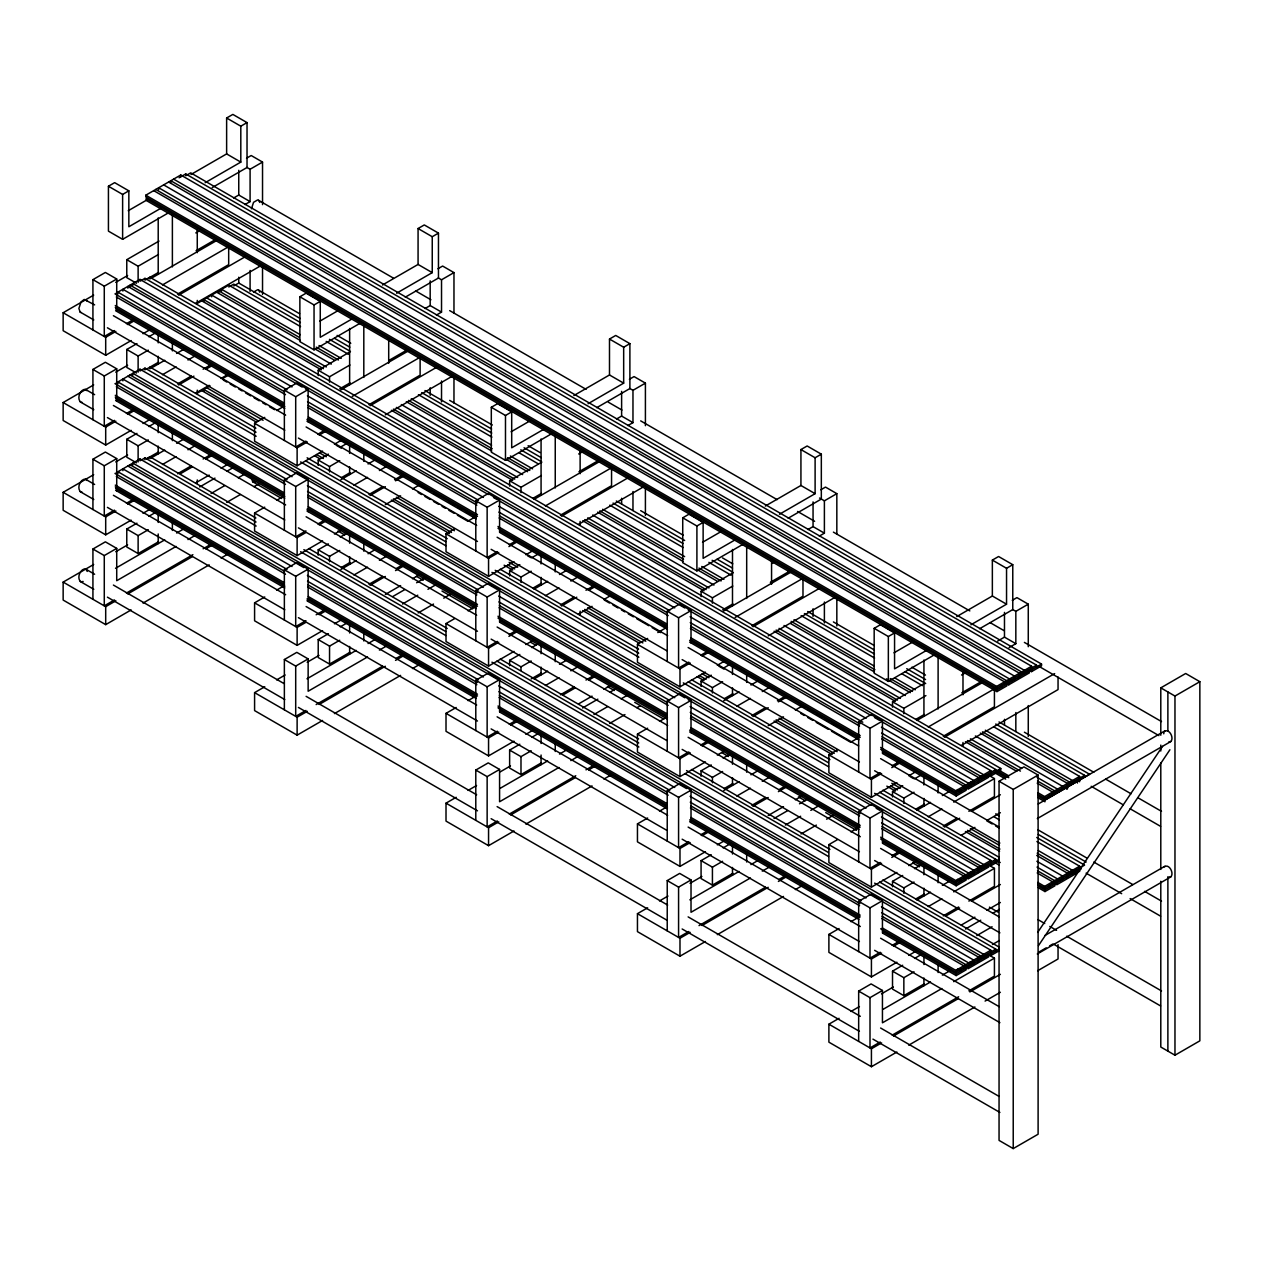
<?xml version="1.0" encoding="UTF-8"?>
<svg xmlns="http://www.w3.org/2000/svg" width="1263" height="1263" viewBox="0 0 1263 1263"><rect width="100%" height="100%" fill="white"/><g stroke="black" fill="none" stroke-linecap="round" stroke-linejoin="round"><path stroke-width="1.5" d="M251.448 208.805L253.563 202.301L257.794 199.854L393.409 278.113M1163.76 733.803L1163.902 732.54M1037.665 932.426L1162.481 746.417M1038.518 945.561L1169.901 749.764M253.563 292.085L257.794 289.653L299.599 313.745M1164.312 731.514C1169.017 727.835 1174.432 737.955 1170.785 741.539L1037.302 818.598M1164.312 866.876C1169.017 863.197 1174.432 873.317 1170.785 876.901L1037.302 953.96M169.068 212.5L122.622 239.323L108.429 231.145L108.429 186.245L114.649 182.646L128.842 190.839L128.842 226.756L161.064 208.142M190.997 174.483L226.63 153.912L226.63 117.996L232.85 114.412L247.027 122.606L247.027 167.49L212.2 187.603M108.429 186.245L122.622 194.423L128.842 190.839M226.63 117.996L240.807 126.189L247.027 122.606M1036.56 666.943L1036.56 665.143L996.618 688.209L145.798 196.996L145.798 195.197L180.767 175.004L1031.587 666.217L1031.587 668.016M179.109 177.767L185.74 173.931L1036.56 665.143M128.226 210.732L146.887 199.949M246.522 158.222L251.195 155.523L262.53 162.074L262.53 204.622M205.174 182.677L240.807 162.106L240.807 126.189M246.853 167.395L250.09 169.258L262.53 162.074M136.499 283.259L126.774 277.639L126.774 259.689L159.012 241.075M233.655 197.975L238.754 195.039L250.09 201.591L250.09 169.258M92.925 329.927L92.925 279.644L105.366 272.461L116.717 279.012L116.717 311.345M126.774 259.689L138.125 266.24L158.475 254.479M195.797 232.929L199.191 230.971M245.006 204.527L250.09 201.591M92.925 279.644L104.276 286.196L116.717 279.012M131.147 340.568L105.697 355.266L63.15 330.701L63.15 312.735L93.683 295.116M115.738 282.375L127.626 275.523M116.259 293.111L140.004 279.407L990.808 770.619L990.808 772.419M995.797 771.346L995.797 769.546L144.977 278.334L140.004 281.207L140.004 279.407M990.808 774.219L990.808 776.019L1000.77 770.272L1000.77 768.472L149.95 277.26L144.977 280.133L144.977 278.334M146.634 279.265L158.57 272.382M196.065 250.737L216.526 238.928M151.181 278.349L217.347 240.144M162.517 284.901L228.682 246.695L228.682 264.646L177.562 294.168M114.491 330.574L104.276 336.479L104.276 286.196M126.426 323.691L133.247 319.76M63.15 312.735L105.697 337.3L115.864 331.427M127.752 324.559L134.525 320.644M178.636 295.179L244.817 256.973M143.019 333.716L149.808 329.785M195.607 303.341L260.083 266.13M197.139 303.467L228.792 285.185L300.547 326.612M228.792 286.985L233.766 284.112L300.405 322.57M233.766 285.912L238.754 283.038L300.247 318.544M136.499 373.043L126.774 367.438L126.774 349.472L136.957 343.599M148.829 336.747L155.617 332.816M92.925 419.726L92.925 369.443L105.366 362.26L116.717 368.812L116.717 401.129M126.774 349.472L138.125 356.024L148.292 350.151M92.925 369.443L104.276 375.995L116.717 368.812M131.147 430.351L105.697 445.05L63.15 420.484L63.15 402.534L93.683 384.899M115.738 372.159L127.626 365.307M116.259 382.91L140.004 369.206L256.168 436.272M256.026 432.23L144.977 368.117L140.004 370.99L140.004 369.206M146.634 369.064L158.57 362.181M151.181 368.133L164.743 360.302M176.631 353.435L183.419 349.519M162.517 374.685L176.094 366.854M187.966 359.987L196.46 355.092M360.492 323.028L314.045 349.851L299.868 341.657L299.868 296.773L306.088 293.174L320.265 301.368L320.265 337.284L352.503 318.671M382.436 285.012L418.069 264.441L418.069 228.524L424.289 224.94L438.466 233.118L438.466 278.018L405.281 297.168M299.868 296.773L314.045 304.951L320.265 301.368M418.069 228.524L432.246 236.718L438.466 233.118M114.491 420.374L104.276 426.278L104.276 375.995M126.426 413.475L133.247 409.544M177.562 383.968L191.187 376.09M203.122 369.206L211.647 364.281M63.15 402.534L105.697 427.083L115.864 421.211M127.752 414.359L134.525 410.443M178.636 384.978L193.918 376.153M205.79 369.301L212.579 365.386M319.665 321.26L338.326 310.477M143.019 423.5L149.808 419.584M195.607 393.14L209.184 385.294M221.057 378.442L227.845 374.527M197.139 393.251L210.037 385.815M222.162 378.805L228.792 374.969M136.499 462.842L126.774 457.222L126.774 439.271L136.957 433.383M148.829 426.531L155.617 422.616M92.925 509.51L92.925 459.227L105.366 452.043L116.717 458.595L116.717 490.912M437.961 268.751L442.618 266.051L453.97 272.603L453.97 313.208M396.614 293.205L432.246 272.634L432.246 236.718M126.774 439.271L138.125 445.807L148.292 439.934M92.925 459.227L104.276 465.779L116.717 458.595M131.147 520.151L105.697 534.833L63.15 510.284L63.15 492.317L93.683 474.683M115.738 461.958L127.626 455.09M438.293 277.907L441.529 279.786L453.97 272.603M116.259 472.694L140.004 458.99L256.168 526.055M256.026 522.029L144.977 457.916L140.004 460.79L140.004 458.99M255.884 517.988L149.95 456.827L146.634 458.753L158.57 451.965M151.181 457.916L164.743 450.086M176.631 443.234L183.419 439.319M318.213 375.6L318.213 370.201L350.451 351.603M425.094 308.504L430.178 305.567L441.529 312.103L441.529 279.786M284.364 440.455L284.364 390.172L296.805 382.989L308.14 389.541L308.14 421.858M162.517 464.468L176.094 456.638M187.966 449.786L196.46 444.876M318.213 370.201L329.548 376.753L349.914 365.007M436.43 315.055L441.529 312.103M284.364 390.172L295.7 396.724L308.14 389.541M322.57 451.096L297.121 465.779L254.589 441.213L254.589 423.263L264.756 417.39M276.644 410.522L283.433 406.607M114.491 510.157L104.276 516.062L104.276 465.779M126.426 503.274L133.247 499.327M177.562 473.751L191.187 465.873M203.122 458.99L211.647 454.064M63.15 492.317L105.697 516.883L115.864 511.01M127.752 504.142L134.525 500.227M180.341 473.783L192.213 466.931M205.79 459.085L212.579 455.169M339.779 388.815L350.009 382.91M389.209 360.271L407.949 349.456M340.915 389.841L408.77 350.672M143.019 513.283L149.808 509.368M195.607 482.924L209.184 475.093M221.057 468.226L227.845 464.31M352.266 396.393L420.121 357.224L420.121 375.174L368.985 404.697M158.57 541.748L138.125 553.557L126.774 547.005L126.774 529.055L136.957 523.182M148.829 516.314L155.617 512.399M199.728 486.934L214.994 478.124M226.866 471.257L233.655 467.342M92.925 599.294L92.925 549.026L105.366 541.843L116.717 548.379L116.717 580.712L176.094 546.421M126.774 529.055L138.125 535.607L148.292 529.734M211.079 493.486L224.64 485.655M238.218 477.809L245.006 473.893M92.925 549.026L104.276 555.562L116.717 548.379M305.93 441.103L295.7 447.007L295.7 396.724M317.866 434.219L324.686 430.273M131.147 609.934L105.697 624.632L63.15 600.067L63.15 582.101L93.683 564.482M115.738 551.742L127.626 544.89M254.589 423.263L297.121 447.828L307.304 441.939M319.176 435.088L325.965 431.172M370.075 405.707L437.945 366.523M226.74 502.39L240.38 494.528M254.021 486.65L259.12 483.697M115.549 568.287L164.743 539.869M176.631 533.018L185.108 528.123M334.442 444.229L341.231 440.313M385.341 414.848L453.212 375.664M318.213 465.384L318.213 460L328.396 454.127M340.268 447.26L347.057 443.345M284.364 530.239L284.364 479.956L296.805 472.772L308.14 479.324L308.14 511.657M187.966 539.569L194.755 535.654M318.213 460L329.548 466.552L339.731 460.663M284.364 479.956L295.7 486.508L308.14 479.324M322.57 540.88L297.121 555.578L254.589 531.013L254.589 513.046L264.756 507.173M276.644 500.322L283.433 496.406M114.491 599.941L104.276 605.845L104.276 555.562M126.426 593.057L192.892 554.678M203.122 548.774L211.647 543.864M63.15 582.101L105.697 606.666L115.864 600.793M127.752 593.942L192.213 556.715M205.79 548.884L212.579 544.953M341.484 477.619L350.009 472.694M340.915 479.64L356.182 470.815M368.054 463.963L376.548 459.069M143.019 603.082L209.184 564.877M221.057 558.025L227.845 554.11M353.956 485.213L367.533 477.367M379.405 470.515L386.194 466.6M551.931 433.556L505.484 460.364L491.307 452.186L491.307 407.286L497.527 403.702L511.704 411.88L511.704 447.797L543.943 429.183M573.86 395.54L609.492 374.969L609.492 339.052L615.713 335.453L629.89 343.647L629.89 388.546L596.72 407.696M305.93 530.886L295.7 536.791L295.7 486.508M317.866 524.003L324.686 520.072M368.985 494.48L382.626 486.618M394.561 479.719L403.071 474.809M491.307 407.286L505.484 415.48L511.704 411.88M609.492 339.052L623.669 347.23L629.89 343.647M254.589 513.046L297.121 537.612L305.614 532.718M319.176 524.887L325.965 520.956M370.075 495.491L385.341 486.681M395.524 480.808L404.002 475.898M511.089 431.772L529.75 421.005M334.442 534.028L341.231 530.097M385.341 504.632L400.608 495.822M412.496 488.97L419.284 485.039M318.213 555.167L318.213 549.784L328.396 543.911M340.268 537.059L347.057 533.128M284.364 620.038L284.364 569.755L296.805 562.572L308.14 569.124L308.14 601.441M629.4 379.263L634.058 376.579L645.409 383.131L645.409 425.678M588.053 403.718L623.669 383.147L623.669 347.23M318.213 549.784L329.548 556.336L339.731 550.463M284.364 569.755L295.7 576.307L308.14 569.124M322.57 630.663L297.121 645.361L254.589 620.796L254.589 602.846L264.756 596.957M276.644 590.105L283.433 586.19M629.716 388.436L632.968 390.314L645.409 383.131M341.484 567.403L350.009 562.493M340.915 569.424L356.182 560.614M368.054 553.747L376.548 548.852M509.636 486.113L509.636 480.729L541.874 462.116M616.533 419.016L621.617 416.08L632.968 422.631L632.968 390.314M475.788 550.984L475.788 500.701L488.244 493.517L499.58 500.069L499.58 532.386M353.956 574.997L367.533 567.166M379.405 560.298L386.194 556.383M509.636 480.729L520.988 487.281L541.353 475.519M578.675 453.985L583.759 451.033M627.869 425.568L632.968 422.631M475.788 500.701L487.139 507.252L499.58 500.069M514.009 561.609L488.56 576.307L446.013 551.742L446.013 533.791L454.506 528.881M468.068 521.051L474.856 517.135M305.93 620.686L295.7 626.59L295.7 576.307M316.16 614.781L324.686 609.855M368.985 584.28L382.626 576.402M396.266 568.524L401.381 565.571M254.589 602.846L297.121 627.395L305.614 622.501M319.176 614.671L325.965 610.755M370.075 585.29L385.341 576.465M395.524 570.592L404.002 565.698M532.923 498.348L541.432 493.438M578.928 471.778L599.388 459.969M534.044 499.39L600.209 461.184M334.442 623.811L341.231 619.896M385.341 594.431L400.608 585.606M412.496 578.754L419.284 574.839M545.395 505.942L611.56 467.736L611.56 485.702L560.425 515.209M350.009 652.276L329.548 664.085L318.213 657.534L318.213 639.583L328.396 633.694M340.268 626.843L347.057 622.927M392.856 596.483L404.728 589.616M416.616 582.764L425.094 577.87M284.364 709.822L284.364 659.539L296.805 652.355L308.14 658.907L308.14 691.24L367.533 656.949M318.213 639.583L329.548 646.119L339.731 640.246M402.502 604.014L417.769 595.189M427.952 589.316L436.43 584.422M284.364 659.539L295.7 666.09L308.14 658.907M497.369 551.631L487.139 557.536L487.139 507.252M509.289 544.732L516.109 540.801M322.57 720.463L297.121 735.145L254.589 710.595L254.589 692.629L264.756 686.756M276.644 679.904L285.122 674.995M307.177 662.27L319.05 655.402M446.013 533.791L488.56 558.341L498.743 552.468M508.91 546.595L517.404 541.701M561.514 516.235L627.679 478.03M418.179 612.918L433.525 604.061M443.739 598.157L450.559 594.226M306.988 678.799L356.182 650.398M368.054 643.546L374.843 639.631M525.882 554.757L532.67 550.842M578.47 524.398L642.946 487.171M509.636 575.912L509.636 570.529L519.819 564.64M531.691 557.788L538.48 553.873M475.788 640.767L475.788 590.484L488.244 583.301L499.58 589.853L499.58 622.17M379.405 650.098L386.194 646.182M509.636 570.529L520.988 577.065L531.17 571.192M475.788 590.484L487.139 597.036L499.58 589.853M514.009 651.408L488.56 666.09L446.013 641.541L446.013 623.575L454.506 618.681M468.068 610.834L474.856 606.919M305.93 710.469L295.7 716.374L295.7 666.09M316.16 704.565L382.626 666.185M396.266 658.323L403.071 654.376M254.589 692.629L297.121 717.195L307.304 711.322M319.176 704.454L385.341 666.264M395.524 660.375L404.002 655.481M532.923 588.148L541.432 583.222M534.044 589.174L547.621 581.343M559.493 574.491L566.282 570.576M334.442 713.595L400.608 675.405M412.496 668.537L419.284 664.622M545.395 595.726L558.956 587.895M570.844 581.043L579.322 576.133M743.37 544.069L696.908 570.892L682.73 562.714L682.73 517.814L688.951 514.215L703.128 522.408L703.128 558.325L735.366 539.711M765.299 506.053L800.931 485.481L800.931 449.565L807.152 445.981L821.329 454.175L821.329 499.059L788.159 518.225M682.73 517.814L696.908 525.992L703.128 522.408M800.931 449.565L815.109 457.759L821.329 454.175M497.369 641.415L487.139 647.319L487.139 597.036M509.289 634.531L516.109 630.584M560.425 605.009L574.065 597.131M585.985 590.247L594.51 585.322M446.013 623.575L488.56 648.14L498.743 642.251M508.91 636.378L517.404 631.484M561.514 606.019L576.781 597.194M588.653 590.342L595.441 586.427M525.882 644.54L532.67 640.625M578.47 614.181L592.047 606.351M603.919 599.483L610.708 595.568M702.528 542.301L721.189 531.518M509.636 665.696L509.636 660.312L519.819 654.439M531.691 647.572L538.48 643.656M475.788 730.551L475.788 680.268L488.244 673.1L499.58 679.636L499.58 711.969M820.824 489.791L825.497 487.092L836.832 493.644L836.832 534.265M779.476 514.246L815.109 493.675L815.109 457.759M509.636 660.312L520.988 666.864L531.17 660.975M475.788 680.268L487.139 686.819L499.58 679.636M514.009 741.192L488.56 755.89L446.013 731.324L446.013 713.358L456.196 707.485M468.068 700.633L474.856 696.718M819.529 498.032L824.392 500.827L836.832 493.644M531.218 678.91L541.432 673.005M534.044 678.973L547.621 671.127M559.493 664.275L566.282 660.36M701.076 596.641L701.076 591.258L733.314 572.644M807.957 529.544L813.056 526.608L824.392 533.16L824.392 500.827M667.227 661.496L667.227 611.213L679.668 604.03L691.019 610.582L691.019 642.914M545.395 685.525L558.956 677.678M570.844 670.827L579.322 665.933M701.076 591.258L712.427 597.809L732.777 586.048M771.804 563.519L775.198 561.561M819.308 536.096L824.392 533.16M667.227 611.213L678.578 617.765L691.019 610.582M705.433 672.137L679.983 686.835L637.452 662.27L637.452 644.304L647.635 638.431M657.802 632.558L666.296 627.664M497.369 731.198L487.139 737.103L487.139 686.819M509.289 724.315L516.109 720.384M560.425 694.792L574.065 686.93M585.985 680.031L594.51 675.121M446.013 713.358L488.56 737.924L498.743 732.051M510.615 725.199L517.404 721.268M563.203 694.824L575.075 687.972M588.653 680.141L595.441 676.21M722.641 609.855L732.872 603.951M770.367 582.306L790.812 570.497M723.778 610.897L791.648 571.713M525.882 734.34L532.67 730.409M578.47 703.965L592.047 696.134M603.919 689.282L610.708 685.351M735.129 617.449L802.984 578.265L802.984 596.215L751.864 625.738M541.432 762.805L520.988 774.614L509.636 768.062L509.636 750.096L519.819 744.223M531.691 737.371L538.48 733.456M582.59 707.975L597.857 699.165M609.745 692.313L616.533 688.398M475.788 820.35L475.788 770.067L488.244 762.884L499.58 769.435L499.58 801.752L558.956 767.478M509.636 750.096L520.988 756.648L531.17 750.775M593.942 714.526L607.519 706.696M621.08 698.865L627.869 694.934M475.788 770.067L487.139 776.619L499.58 769.435M688.793 662.144L678.578 668.048L678.578 617.765M700.728 655.26L707.548 651.329M514.009 830.975L488.56 845.673L446.013 821.108L446.013 803.157L456.196 797.285M468.068 790.417L476.561 785.523M500.306 771.804L510.489 765.931M637.452 644.304L679.983 668.869L690.166 662.996M702.039 656.129L708.827 652.213M752.937 626.748L820.808 587.563M609.619 723.446L624.948 714.59M636.884 707.69L640.294 705.733M500.116 788.349L547.621 760.926M559.493 754.074L567.971 749.164M717.321 665.285L724.109 661.354M768.22 635.889L836.074 596.72M701.076 686.425L701.076 681.041L711.258 675.168M723.131 668.316L729.919 664.385M667.227 751.296L667.227 701.012L679.668 693.829L691.019 700.381L691.019 732.698M570.844 760.61L579.322 755.716M701.076 681.041L712.427 687.593L722.594 681.72M667.227 701.012L678.578 707.564L691.019 700.381M705.433 761.921L679.983 776.619L637.452 752.053L637.452 734.103L647.635 728.214M659.507 721.362L666.296 717.447M497.369 820.997L487.139 826.902L487.139 776.619M509.289 814.098L575.77 775.735M585.985 769.83L594.51 764.904M446.013 803.157L488.56 827.723L498.743 821.834M510.615 814.982L575.075 777.755M588.653 769.925L595.441 766.01M724.346 698.66L732.872 693.75M723.778 700.681L739.044 691.871M750.932 685.004L757.705 681.089M525.882 824.123L592.047 785.918M603.919 779.066L610.708 775.15M736.818 706.254L750.396 698.423M762.268 691.556L769.056 687.64M934.794 654.597L888.347 681.42L874.17 673.226L874.17 628.343L880.39 624.743L894.567 632.937L894.567 668.853L926.805 650.24M956.738 616.581L992.355 596.01L992.355 560.093L998.591 556.509L1012.768 564.687L1012.768 609.587L979.583 628.737M688.793 751.943L678.578 757.847L678.578 707.564M700.728 745.044L707.548 741.113M751.864 715.537L765.489 707.659M777.424 700.776L784.244 696.829M874.17 628.343L888.347 636.52L894.567 632.937M992.355 560.093L1006.548 568.287L1012.768 564.687M637.452 734.103L679.983 758.653L690.166 752.78M702.039 745.928L708.827 742.013M752.937 716.547L768.22 707.722M778.387 701.849L786.881 696.955M893.967 652.829L912.628 642.046M717.321 755.069L724.109 751.153M768.22 725.688L783.486 716.863M795.358 710.011L802.147 706.096M701.076 776.224L701.076 770.84L711.258 764.952M723.131 758.1L729.919 754.185M667.227 841.079L667.227 790.796L679.668 783.613L691.019 790.164L691.019 822.481M1012.263 600.32L1016.92 597.62L1028.271 604.172L1028.271 646.719M970.915 624.775L1006.548 604.203L1006.548 568.287M701.076 770.84L712.427 777.376L722.594 771.504M667.227 790.796L678.578 797.348L691.019 790.164M705.433 851.72L679.983 866.402L637.452 841.853L637.452 823.886L647.635 818.014M659.507 811.162L666.296 807.231M1012.579 609.476L1015.831 611.355L1028.271 604.172M724.346 788.459L732.872 783.534M723.778 790.48L739.044 781.655M750.932 774.803L757.705 770.888M892.515 707.169L892.515 701.77L924.737 683.172M997.691 641.051L1004.48 637.136L1015.831 643.672L1015.831 611.355M858.666 772.025L858.666 721.741L871.107 714.558L882.442 721.11L882.442 753.427M736.818 796.037L750.396 788.207M762.268 781.355L769.056 777.424M892.515 701.77L903.85 708.322L925.905 695.597M961.538 675.026L966.621 672.09M1009.042 647.603L1015.831 643.672M858.666 721.741L870.002 728.293L882.442 721.11M896.872 782.665L871.423 797.348L828.891 772.782L828.891 754.832L837.369 749.938M850.946 742.091L857.719 738.176M688.793 841.726L678.578 847.631L678.578 797.348M700.728 834.843L707.548 830.896M751.864 805.32L765.489 797.442M779.129 789.58L784.244 786.628M637.452 823.886L679.983 848.452L690.166 842.579M702.039 835.711L708.827 831.796M752.937 806.331L768.22 797.521M778.387 791.633L786.881 786.738M915.786 719.405L924.311 714.479M961.806 692.834L982.251 681.025M916.906 720.431L983.072 682.241M717.321 844.852L724.109 840.937M768.22 815.472L783.486 806.662M795.358 799.795L802.147 795.879M145.798 195.197L996.618 686.409L1031.587 666.217M928.258 726.983L994.423 688.793L994.423 706.743L943.287 736.266M732.872 873.317L712.427 885.126L701.076 878.574L701.076 860.624L711.258 854.751M723.131 847.883L729.919 843.968M774.03 818.503L787.607 810.672M799.479 803.805L807.957 798.911M1006.911 684.057L1006.911 685.856L996.949 691.603L146.129 200.391L146.129 198.591L996.949 689.803L1041.533 664.07L1041.533 665.869L1031.587 671.616L1028.161 669.643M667.227 930.863L667.227 880.595L679.668 873.412L691.019 879.948L691.019 912.281L750.396 877.99M1005.316 682.841L1008.727 684.814L1018.673 679.068L1018.673 677.268M701.076 860.624L712.427 867.176L722.594 861.303M785.365 825.055L800.647 816.245M810.814 810.357L819.308 805.462M667.227 880.595L678.578 887.131L691.019 879.948M880.232 772.672L870.002 778.576L870.002 728.293M892.167 765.788L898.988 761.842M705.433 941.503L679.983 956.202L637.452 931.636L637.452 913.67L647.635 907.797M659.507 900.945L667.985 896.051M690.04 883.311L701.912 876.459M828.891 754.832L871.423 779.397L881.606 773.509M891.789 767.636L900.266 762.741M944.377 737.276L1054.652 673.605M801.042 833.959L816.387 825.102M826.602 819.198L833.422 815.267M689.851 899.856L739.044 871.438M750.932 864.587L757.705 860.671M908.744 775.798L915.533 771.882M961.348 745.438L1058.047 689.598L1058.047 677.031M892.515 796.953L892.515 791.569L902.682 785.697M914.57 778.829L921.359 774.914M858.666 861.808L858.666 811.525L871.107 804.342L882.442 810.893L882.442 843.226M762.268 871.138L769.056 867.223M892.515 791.569L903.85 798.121L914.033 792.233M858.666 811.525L870.002 818.077L882.442 810.893M896.872 872.449L871.423 887.147L828.891 862.582L828.891 844.615L837.369 839.721M850.946 831.891L857.719 827.975M688.793 931.51L678.578 937.414L678.578 887.131M699.023 925.605L765.489 887.242M779.129 879.364L785.949 875.433M637.452 913.67L679.983 938.235L690.166 932.362M702.039 925.511L768.22 887.305M778.387 881.432L786.881 876.522M915.786 809.188L924.311 804.263M916.906 810.23L930.484 802.384M942.356 795.532L949.145 791.617M880.674 747.412L955.838 790.812L990.808 770.619M880.674 749.212L955.838 792.611L995.797 769.546M882.726 751.801L956.186 794.206L1000.77 768.472M882.726 753.585L956.186 796.006L966.132 790.259L966.132 788.459M717.321 934.652L783.486 896.446M795.358 889.594L802.147 885.679M928.258 816.782L941.835 808.936M953.707 802.084L994.423 778.576L994.423 796.527L968.863 811.288M999.049 781.244L1023.93 766.878L1038.107 775.072L1038.107 1134.221L1013.226 1148.588L999.049 1140.394L999.049 781.244L1013.226 789.422L1038.107 775.072M1160.792 735.224L1160.792 687.861L1185.673 673.495L1199.85 681.688L1199.85 1040.838L1174.969 1055.205L1160.792 1047.027L1160.792 881.258M880.232 862.455L870.002 868.36L870.002 818.077M892.167 855.572L898.988 851.641M943.287 826.049L956.928 818.187M828.891 844.615L871.423 869.181L881.606 863.308M891.789 857.435L900.266 852.525M944.377 827.06L959.643 818.25M971.515 811.399L1000.359 794.743M1160.792 687.861L1174.969 696.055L1199.85 681.688M908.744 865.597L915.533 861.666M961.348 835.222L974.91 827.391M986.798 820.54L1000.359 812.693M892.515 886.737L892.515 881.353L902.682 875.48M914.57 868.628L921.359 864.697M858.666 951.607L858.666 901.324L871.107 894.141L882.442 900.693L882.442 933.01M1037.807 792.643L1044.643 796.59L1079.612 776.398L1079.612 778.197M1037.807 794.443L1044.643 798.39L1084.585 775.324L1084.585 777.124M1038.154 796.037L1044.975 799.984L1089.559 774.251L999.017 721.962M1038.249 803.978L1164.975 730.819M892.515 881.353L903.85 887.905L914.033 882.032M858.666 901.324L870.002 907.876L882.442 900.693M896.872 962.232L871.423 976.93L828.891 952.365L828.891 934.415L839.058 928.542M850.946 921.674L857.719 917.759M915.786 898.972L924.311 894.062M916.906 900.014L930.484 892.183M942.356 885.316L949.145 881.4M880.674 837.195L955.838 880.595L990.808 860.419L990.808 862.203M880.674 838.995L955.838 882.395L995.797 859.329L995.797 861.129M882.726 841.584L956.186 884.005L999.112 859.219M882.726 843.384L956.186 885.789L966.132 880.043L966.132 878.259M999.112 861.019L990.808 865.802L990.808 864.003M928.258 906.566L941.835 898.735M953.707 891.867L994.423 868.36L994.423 886.326L968.863 901.087M880.232 952.255L870.002 958.159L870.002 907.876M892.167 945.356L898.988 941.424M943.287 915.849L958.633 906.992M828.891 934.415L871.423 958.964L881.606 953.091M893.478 946.24L900.266 942.324M946.066 915.88L959.643 908.034M971.515 901.182L1000.359 884.526M908.744 955.381L915.533 951.465M961.348 925.021L974.91 917.175M986.798 910.323L1000.359 902.492M924.311 983.845L903.85 995.654L892.515 989.103L892.515 971.152L902.682 965.264M914.57 958.412L921.359 954.496M965.469 929.031L980.735 920.206M992.607 913.354L999.396 909.439M858.666 1041.391L858.666 991.108L871.107 983.924L882.442 990.476L882.442 1022.809L941.835 988.519M1037.807 882.427L1044.643 886.373L1079.612 866.197L1079.612 867.981M1037.807 884.226L1044.643 888.173L1084.585 865.108L1036.749 837.495M1038.154 885.837L1044.975 889.768L1081.27 868.818M1038.154 887.621L1044.975 891.567L1054.937 885.821L1054.937 884.021M892.515 971.152L903.85 977.688L914.033 971.815M976.804 935.583L992.071 926.758M858.666 991.108L870.002 997.659L882.442 990.476M896.872 1052.032L871.423 1066.714L828.891 1042.164L828.891 1024.198L839.058 1018.325M850.946 1011.474L859.424 1006.564M881.479 993.839L893.351 986.987M992.481 944.487L999.301 940.556M882.979 1009.39L930.484 981.967M942.356 975.115L950.85 970.221M882.379 927.973L955.838 970.394L990.808 950.202L990.808 952.002M880.674 928.794L955.838 972.194L995.797 949.129L995.797 950.928M882.726 931.368L956.186 973.789L999.112 949.002M882.726 933.168L956.186 975.589L966.132 969.842L966.132 968.042M999.112 950.802L990.808 955.586L990.808 953.802M953.707 981.667L994.423 958.159L994.423 976.11L968.863 990.871M1045.006 935.441L1164.975 866.181M880.232 1042.038L870.002 1047.943L870.002 997.659M892.167 1035.155L958.633 996.775M828.891 1024.198L871.423 1048.764L881.606 1042.891M893.478 1036.023L957.954 998.812M969.826 991.944L1000.359 974.326M1039.386 951.797L1046.174 947.866M1049.569 945.908L1052.963 943.95M908.744 1045.164L974.91 1006.974M985.093 1001.085L1000.359 992.276M1037.681 970.726L1058.047 958.98L1058.047 944.613M1170.785 741.539L1168.938 741.823M1170.785 876.901L1168.938 877.185M255.679 481.834L252.695 481.771L251.448 478.172M83.121 581.469L81.006 581.88C76.412 578.707 79.853 569.092 85.237 568.855L94.63 574.239M82.016 402.313L81.006 402.297C76.412 399.124 79.853 389.509 85.237 389.272L94.63 394.656M82.016 492.096L81.006 492.081C76.412 488.923 79.853 479.293 85.237 479.072L94.63 484.455M94.63 304.872L84.211 299.457L81.006 301.936L78.89 308.44L80.122 312.04L93.778 319.918M80.122 312.04L81.006 312.498M226.63 153.912L240.807 162.106M418.069 264.441L432.246 272.634M609.492 374.969L623.669 383.147M800.931 485.481L815.109 493.675M992.355 596.01L1006.548 604.203M415.574 290.9L430.92 299.773M449.675 310.603L586.111 389.367M608.292 402.171L621.933 410.049M640.688 420.879L777.124 499.643M797.585 511.468L814.635 521.303M833.406 532.133L969.826 610.913M990.303 622.722L1003.943 630.6M1024.404 642.409L1161.502 721.568M1041.533 664.07L190.713 172.857L185.74 175.731L185.74 173.931M1038.739 666.233L1158.897 735.603M173.615 179.141L1024.435 670.353L1024.435 673.937M168.642 182.014L1019.446 673.226L1019.446 675.026M163.669 184.887L1014.473 676.1L1014.473 679.683M155.744 189.45L1006.564 680.662L1006.564 682.462M153.707 190.634L1004.527 681.846L1004.527 683.646M337.126 335.405L350.767 343.283M449.675 400.387L492.317 425M528.123 445.681L540.075 452.58M640.688 510.662L683.33 535.275M722.547 557.93L732.777 563.835M833.406 621.933L874.328 645.551M911.854 667.211L925.495 675.089M1024.404 732.208L1093.805 772.261M1105.646 779.113L1131.032 793.764M1137.805 797.679L1161.502 811.351M334.427 338.263L349.804 347.151M424.968 390.551L491.607 429.01M524.066 447.749L541.148 457.616M616.312 501.016L684.657 540.469M717.116 559.209L732.493 568.097M807.673 611.497L874.296 649.956M906.755 668.695L925.558 679.557M329.454 339.352L349.946 351.177M421.7 392.604L491.749 433.051M520.798 449.817L541.29 461.658M613.044 503.084L683.094 543.532M712.143 560.298L732.651 572.123M804.405 613.55L874.454 653.997M905.192 671.758L925.7 683.583M995.749 724.031L1084.585 775.324M326.186 341.405L348.383 354.24M418.432 394.672L491.907 437.093M519.235 452.864L538.022 463.726M609.776 505.153L683.251 547.558M708.875 562.351L731.088 575.186M801.137 615.618L874.596 658.039M901.924 673.811L922.432 685.651M994.186 727.078L1079.612 776.398M1091.2 786.312L1123.36 804.878M1130.132 808.778L1160.586 826.365M300.231 334.695L221.641 289.322L221.641 291.106M319.034 345.541L341.231 358.36M411.28 398.808L491.575 445.16M510.378 456.006L532.591 468.841M602.625 509.273L684.641 556.62M701.723 566.487L723.936 579.307M793.985 619.754L874.28 666.106M894.772 677.947L915.28 689.787M985.329 730.219L1072.461 780.534L1072.461 784.118M1071.213 780.897L1074.639 782.871L1074.639 781.071M299.142 337.3L218.846 290.932L218.846 292.732M316.224 347.151L338.437 359.987M408.486 400.418L492.191 448.76M507.568 457.632L529.781 470.452M599.83 510.899L683.551 559.225M698.928 568.097L721.126 580.933M791.175 621.364L874.896 669.706M890.273 678.578L912.486 691.398M982.519 731.845L1069.65 782.144L1069.65 783.944M216.668 292.195L300.389 340.521M315.766 349.393L334.553 360.255M406.307 401.681L491.733 451.002M505.405 458.879L527.602 471.715M597.652 512.146L683.078 561.467M698.455 570.339L717.242 581.201M790.717 623.606L874.422 671.948M886.389 678.847L910.307 692.661M980.356 733.093L1067.488 783.407L1067.488 785.191M331.285 364.107L211.695 295.068L211.695 296.852M401.334 404.555L522.629 474.588M592.679 515.02L713.974 585.053M784.023 625.501L905.334 695.534M975.368 735.966L1062.499 786.281L1062.499 789.864M206.722 297.942L326.312 366.98M396.361 407.428L517.656 477.461M587.705 517.893L709.001 587.927M779.05 628.374L900.345 698.407M970.394 738.839L1021.656 768.441M1037.034 777.313L1057.526 789.154L1057.526 790.938M323.375 368.67L203.785 299.631L203.785 301.431M393.425 409.117L514.72 479.151M584.769 519.582L706.064 589.616M776.114 630.063L897.425 700.097M967.458 740.544L1020.425 771.109M1037.507 780.976L1054.589 790.843L1054.589 792.643M201.733 300.815L321.323 369.854M391.372 410.301L512.683 480.335M582.732 520.766L704.028 590.8M774.077 631.247L895.372 701.281M965.421 741.713L1016.683 771.314M1037.176 783.139L1052.553 792.027L1052.553 793.811M998.512 769.956L1008.758 775.877M996.807 770.762L1008.758 777.676M997.139 772.372L1005.68 777.298M995.433 773.177L1005.68 779.097M1038.154 797.837L1044.975 801.784L1044.975 799.984M987.934 774.835L994.423 778.576M982.425 775.119L985.835 777.092L985.835 775.293M302.141 387.031L127.879 286.417L127.879 288.201M305.551 388.988L488.355 494.543M493.486 497.496L496.896 499.469M500.322 501.443L684.83 607.977M688.24 609.95L871.06 715.49M874.47 717.463L879.601 720.415M883.011 722.389L978.683 777.629L978.683 779.429M292.037 386.936L122.89 289.29L122.89 291.074M307.414 395.808L483.382 497.417M498.759 506.289L674.726 607.882M690.103 616.754L866.071 718.363M881.448 727.235L973.71 780.502L973.71 784.086L970.3 782.113M287.048 389.809L117.917 292.163L117.917 293.947M307.556 401.65L478.409 500.29M498.901 512.115L669.753 610.755M690.261 622.596L862.803 722.215M881.606 733.061L968.737 783.376L968.737 785.176M114.98 293.853L284.128 391.498M308.046 405.312L477.177 502.958M499.39 515.793L666.817 612.444M690.735 626.259L859.882 723.904M882.079 736.739L965.8 785.065L965.8 786.865M116.354 297.01L285.501 394.656M307.714 407.475L476.846 505.137M499.059 517.956L668.19 615.602M690.403 628.421L859.535 726.083M881.748 738.902L963.764 786.249L963.764 788.049M1037.949 829.807L1087.033 858.145M1093.805 862.061L1132.722 884.526M1144.578 891.362L1161.502 901.135M1038.312 834.448L1086.148 862.061M957.401 789.564L960.827 791.538L960.827 789.738M115.28 305.52L284.412 403.165M308.346 416.979L477.477 514.625M497.985 526.466L667.117 624.111M691.035 637.926L860.166 735.571M995.749 813.814L999.159 815.787M115.28 307.319L284.412 404.965M308.346 418.779L477.477 516.425M497.985 528.266L667.117 625.911M691.035 639.725L860.166 737.371M115.628 308.914L284.759 406.56M306.972 419.395L476.104 517.041M500.022 530.855L667.448 627.506M689.661 640.341L858.808 737.987M240.759 381.884L251.005 387.804M254.416 389.778L259.547 392.73M269.793 398.65L274.924 401.602M278.349 403.576L281.76 405.549M341.563 440.077L344.973 442.05M420.137 485.45L430.399 491.37M433.809 493.344L438.94 496.296M449.186 502.216L454.317 505.184M457.727 507.142L461.153 509.115M466.268 512.083L469.694 514.057M613.202 596.91L618.333 599.862M621.743 601.835L625.153 603.809M628.579 605.782L633.71 608.75M637.12 610.724L640.53 612.697M645.661 615.649L649.071 617.623M652.497 619.596L657.628 622.548M661.038 624.522L664.449 626.495M724.252 661.023L727.662 662.996M801.137 705.417L804.547 707.391M807.973 709.364L813.088 712.316M816.514 714.29L821.629 717.242M825.055 719.215L828.465 721.189M831.891 723.162L837.006 726.13M840.432 728.104L843.842 730.077M848.973 733.029L852.383 735.003M994.186 816.877L999.317 819.829M1036.907 841.537L1079.612 866.197M115.628 310.714L284.759 408.359M306.972 421.179L476.104 518.84M500.022 532.639L667.448 629.306M689.661 642.125L858.808 739.786M1086.117 873.159L1121.67 893.683M1130.132 898.577L1160.586 916.164M1076.202 869.607L1079.612 871.581L1079.612 869.781M113.402 315.703L285.643 415.148M306.104 426.973L476.656 525.424M497.117 537.249L667.653 635.699M688.13 647.524L858.619 745.944M880.611 758.653L999.096 827.06M223.346 380.084L226.772 382.058M230.182 384.031L235.313 386.999M238.723 388.972L242.149 390.946M245.559 392.919L250.69 395.872M254.1 397.845L259.231 400.797M262.641 402.771L266.067 404.744M269.477 406.718L274.608 409.686M336.116 445.192L341.231 448.144M418.116 492.538L421.542 494.512M424.952 496.485L430.083 499.438M433.493 501.411L438.624 504.379M442.034 506.352L445.46 508.326M448.87 510.299L454.001 513.252M457.411 515.225L467.657 521.145M527.46 555.673L530.87 557.646M604.346 600.051L609.461 603.004M612.887 604.977L618.002 607.945M621.428 609.918L624.838 611.892M628.264 613.865L633.379 616.818M636.805 618.791L648.756 625.69M652.182 627.664L660.723 632.605M718.805 666.138L723.936 669.106M800.821 713.484L804.231 715.458M807.641 717.431L812.772 720.384M816.198 722.357L828.149 729.272M831.559 731.245L850.362 742.091M910.149 776.619L913.575 778.592M987.035 820.997L992.165 823.965M995.576 825.939L999.001 827.897M1038.297 850.583L1072.461 870.318L1072.461 873.917M1071.213 870.681L1074.639 872.654L1074.639 870.854M1037.191 853.188L1069.65 871.944L1069.65 873.728M1036.734 855.43L1067.488 873.191L1067.488 874.991M1036.876 861.271L1062.499 876.064L1062.499 879.664M107.418 327.796L284.775 430.194M298.415 438.072L477.493 541.448M491.133 549.326L666.785 650.745M682.146 659.602L859.393 761.952M874.628 770.746L999.87 843.053M206.722 387.725L263.099 420.279M319.476 452.833L326.312 456.764M396.361 497.212L454.443 530.744M509.115 562.319L517.656 567.245M587.705 607.692L645.788 641.225M702.165 673.779L709.001 677.726M779.05 718.158L837.132 751.69M891.804 783.265L900.345 788.191M970.394 828.639L999.443 845.405M1037.034 867.097L1057.526 878.937L1057.526 880.737M258.457 420.989L203.785 389.414L203.785 391.214M316.539 454.522L323.375 458.469M393.425 498.901L451.507 532.449M507.884 564.987L514.72 568.934M584.769 609.382L642.851 642.914M699.228 675.468L706.064 679.415M776.114 719.847L834.212 753.395M890.589 785.933L897.425 789.88M967.458 830.328L999.917 849.068M1037.507 870.775L1054.589 880.627L1054.589 882.427M201.733 390.599L256.405 422.158M314.503 455.69L319.618 458.658M391.372 500.085L449.47 533.618M504.142 565.192L512.683 570.118M582.732 610.566L639.11 643.104M697.192 676.652L704.028 680.599M774.077 721.031L832.159 754.564M886.831 786.139L895.372 791.064M965.421 831.512L999.586 851.23M1037.176 872.938L1052.553 881.811L1052.553 883.611M255.884 428.204L149.95 367.044L149.95 368.843M307.13 457.79L447.228 538.669M500.195 569.25L638.573 649.15M691.54 679.731L829.917 759.616M882.884 790.196L999.065 857.277M305.567 460.837L445.665 541.716M495.207 570.323L638.715 653.192M688.272 681.783L828.354 762.678M879.616 792.264L995.797 859.329M996.807 860.561L1000.217 862.534M995.433 862.961L998.859 864.934M300.594 461.926L445.807 545.758M491.939 572.392L638.873 657.218M683.299 682.873L828.512 766.704M874.643 793.338L990.808 860.419M987.934 864.618L994.423 868.36M130.042 374.953L980.862 866.165L980.862 867.949M127.879 376.2L496.896 589.253M500.322 591.226L684.83 697.76M688.24 699.734L871.06 805.273M876.175 808.241L879.601 810.199M883.011 812.172L978.683 867.413L978.683 869.212M292.037 476.719L122.89 379.074L122.89 380.873M307.414 485.608L483.382 587.2M498.759 596.073L674.726 697.681M690.103 706.554L866.071 808.146M881.448 817.019L973.71 870.286L973.71 873.885L970.3 871.912M287.048 479.593L117.917 381.947L117.917 383.747M307.556 491.433L478.409 590.074M498.901 601.914L669.753 700.555M690.261 712.379L861.098 811.02M881.606 822.86L968.737 873.159L968.737 874.959M114.98 383.636L284.128 481.298M308.046 495.096L477.177 592.757M499.39 605.577L666.817 702.244M690.735 716.058L859.882 813.704M882.079 826.523L965.8 874.864L965.8 876.648M116.354 386.794L285.501 484.439M307.714 497.275L476.846 594.92M499.059 607.74L668.19 705.386M690.403 718.221L859.535 815.866M881.748 828.686L963.764 876.033L963.764 877.832M1037.949 919.606L1044.722 923.506M1049.79 926.442L1056.563 930.342M1066.714 936.215L1161.502 990.934M957.401 879.348L960.827 881.321L960.827 879.522M115.28 395.303L284.412 492.965M308.346 506.763L477.477 604.424M497.985 616.249L667.117 713.911M691.035 727.709L860.166 825.37M115.28 397.103L284.412 494.749M308.346 508.563L477.477 606.208M497.985 618.049L667.117 715.695M691.035 729.509L860.166 827.154M115.628 398.698L284.759 496.359M306.972 509.178L476.104 606.824M500.022 620.638L667.448 717.305M689.661 730.125L858.808 827.77M115.628 400.497L284.759 498.143M306.972 510.978L476.104 608.624M500.022 622.438L667.448 719.105M689.661 731.924L858.808 829.57M252.695 481.771L281.681 498.522M337.963 531.013L344.783 534.944M416.411 576.307L423.231 580.238M441.987 591.068L472.694 608.798M530.681 642.267L535.796 645.219M607.424 686.583L614.244 690.514M634.705 702.339L663.691 719.073M721.678 752.543L728.498 756.49M798.421 796.858L805.241 800.789M825.718 812.614L856.409 830.328M912.691 862.818L919.511 866.765M989.434 907.134L997.959 912.06M1053.974 944.392L1160.586 1005.948M113.402 405.486L285.643 504.947M306.104 516.756L476.656 615.223M497.117 627.032L667.653 725.499M688.13 737.308L860.308 836.722M880.611 848.436L999.096 916.843M80.122 401.823L93.778 409.701M107.418 417.579L284.775 519.977M298.415 527.855L477.493 631.247M491.133 639.125L666.785 740.528M682.146 749.401L859.393 851.736M874.628 860.529L999.87 932.836M308.835 548.568L447.228 628.469M500.195 659.033L638.573 738.934M691.54 769.514L829.917 849.415M882.884 879.995L999.065 947.061M303.862 549.642L445.665 631.516M496.927 661.102L638.715 742.976M686.567 770.588L828.354 852.462M879.616 882.048L995.797 949.129M300.594 551.71L445.807 635.557M491.939 662.175L638.873 747.017M685.004 773.635L828.512 856.503M874.643 883.137L990.808 950.202M987.934 954.418L994.423 958.159M130.042 464.737L980.862 955.949L980.862 957.749M127.879 466L303.846 567.592M307.256 569.566L686.535 788.538M689.961 790.512L879.601 899.998M883.011 901.971L978.683 957.212L978.683 958.996M292.037 566.519L122.89 468.873L122.89 470.657M307.414 575.391L483.382 676.984M498.759 685.872L674.726 787.465M690.103 796.337L866.071 897.93M881.448 906.818L973.71 960.085L973.71 963.669L970.3 961.696M287.048 569.392L117.917 471.731L117.917 473.53M307.556 581.233L478.409 679.857M498.901 691.698L669.753 790.338M690.261 802.179L861.098 900.803M881.606 912.644L968.737 962.959L968.737 964.743M114.98 473.436L284.128 571.081M308.046 584.895L477.177 682.541M499.39 695.36L666.817 792.027M690.735 805.841L859.882 903.487M882.079 916.307L965.8 964.648L965.8 966.448M116.354 476.577L285.501 574.239M307.714 587.058L476.846 684.704M499.059 697.539L668.19 795.185M690.403 808.004L859.535 905.65M881.748 918.485L963.764 965.832L963.764 967.616M957.401 969.131L960.827 971.105L960.827 969.321M115.28 485.103L284.412 582.748M308.346 596.562L477.477 694.208M497.985 706.049L667.117 803.694M691.035 817.508L860.166 915.154M115.28 486.887L284.412 584.548M308.346 598.346L477.477 696.008M497.985 707.833L667.117 805.494M691.035 819.308L860.166 916.954M115.628 488.497L284.759 586.143M306.972 598.962L476.104 696.623M500.022 710.422L667.448 807.089M689.661 819.908L858.808 917.57M115.628 490.281L284.759 587.942M306.972 600.762L476.104 698.407M500.022 712.221L667.448 808.888M689.661 821.708L858.808 919.353M113.402 495.285L285.643 594.731M306.104 606.54L476.656 705.007M497.117 716.816L667.653 815.282M688.13 827.091L860.308 926.505M880.611 938.235L999.096 1006.627M80.122 491.623L93.778 499.501M107.418 507.379L284.775 609.776M298.415 617.654L477.493 721.031M491.133 728.909L666.785 830.328M682.146 839.185L859.393 941.535M874.628 950.329L999.87 1022.635M113.402 585.069L283.938 683.536M306.104 696.339L476.656 794.79M497.117 806.615L667.653 905.066M688.13 916.891L860.308 1016.305M880.611 1028.019L999.096 1096.426M80.122 581.406L93.778 589.284M107.418 597.162L284.775 699.56M298.415 707.438L477.493 810.83M491.133 818.692L666.785 920.111M682.146 928.984L859.393 1031.318M872.938 1039.133L999.87 1112.419M258.678 200.328L259.768 202.427M258.678 290.111L259.768 292.211M86.105 299.947L86.784 300.831M86.105 389.746L86.784 390.614M86.105 479.53L86.784 480.414M86.105 569.313L87.21 571.429M1174.969 696.055L1174.969 1055.205M1167.88 691.95L1167.88 730.977M1167.88 876.743L1167.88 1051.116M1160.792 745.091L1160.792 751.011M1160.792 762.852L1160.792 869.418M1079.612 779.997L1079.612 781.781M1077.434 781.244L1077.434 783.044M1077.434 871.044L1077.434 872.828L1067.488 878.574L1067.488 876.79M1067.488 786.991L1067.488 788.791M1066.714 787.433L1066.714 789.233M1066.714 877.232L1066.714 879.032L1056.752 884.779L1056.752 882.979M1059.578 789.77L1059.578 791.554M1059.578 879.553L1059.578 881.353M1049.616 795.516L1049.616 797.3M1049.616 885.3L1049.616 887.1M1044.975 889.768L1044.975 891.567M1044.643 796.59L1044.643 798.39M1044.643 886.373L1044.643 888.173M1031.587 669.816L1031.587 671.616M1029.408 671.079L1029.408 672.863L1019.446 678.61L1019.446 676.81M1028.271 705.559L1028.271 736.503M1026.598 670.89L1026.598 672.69M1021.625 673.763L1021.625 671.963L170.821 180.751L170.821 182.551M1015.831 712.553L1015.831 731.561M1013.226 789.422L1013.226 1148.588M1011.537 679.589L1011.537 681.389M1009.5 680.773L1009.5 678.973L158.68 187.761L158.68 189.561M1008.727 683.015L1008.727 684.814M1004.48 612.413L1004.48 637.136M1004.48 719.31L1004.48 725.025M1001.591 685.335L1001.591 687.135M996.949 689.803L996.949 691.603M996.618 686.409L996.618 688.209M988.645 775.466L988.645 777.266L978.683 783.013L978.683 781.213M988.645 865.266L988.645 867.05L978.683 872.796L978.683 871.012M988.645 955.049L988.645 956.849L978.683 962.595L978.683 960.796M985.835 865.076L985.835 866.876M985.835 954.875L985.835 956.675M983.656 778.34L983.656 774.756L132.852 283.543L132.852 285.327M983.656 868.139L983.656 864.539L132.852 373.327L132.852 375.127M983.656 957.922L983.656 954.339L132.852 463.126L132.852 464.91M980.862 778.166L980.862 776.366L130.042 285.154L130.042 286.954M977.909 781.671L977.909 783.455L967.963 789.201L967.963 787.417M977.909 871.454L977.909 873.254L967.963 879.001L967.963 877.201M977.909 961.238L977.909 963.038L967.963 968.784L967.963 966.984M970.773 783.991L970.773 785.791M970.773 873.775L970.773 875.575M970.773 963.574L970.773 965.358M962.99 671.663L962.99 694.761M962.99 742.47L962.99 746.07M956.186 794.206L956.186 796.006M956.186 884.005L956.186 885.789M956.186 973.789L956.186 975.589M955.838 790.812L955.838 792.611M955.838 880.595L955.838 882.395M955.838 970.394L955.838 972.194M938.109 656.571L938.109 708.985M938.109 785.191L938.109 792.943M938.109 874.975L938.109 882.742M938.109 964.758L938.109 972.526M923.932 660.028L923.932 716.326M923.932 775.34L923.932 784.955M923.932 798.421L923.932 806.126M923.932 867.05L923.932 874.738M923.932 888.205L923.932 895.909M923.932 956.833L923.932 964.537M923.932 978.004L923.932 985.693M903.85 708.322L903.85 713.721M903.85 798.121L903.85 803.505M903.85 887.905L903.85 893.288M903.85 977.688L903.85 995.654M888.347 636.52L888.347 681.42M871.423 779.397L871.423 797.348M871.423 869.181L871.423 887.147M871.423 958.964L871.423 976.93M871.423 1048.764L871.423 1066.714M836.832 598.915L836.832 625.99M824.392 602.025L824.392 622.943M813.056 501.885L813.056 526.608M813.056 608.798L813.056 616.391M771.567 559.225L771.567 584.232M746.686 546.042L746.686 598.457M746.686 674.663L746.686 682.43M746.686 764.447L746.686 772.214M746.686 852.304L746.686 862.013M732.493 549.5L732.493 605.814M732.493 666.738L732.493 674.426M732.493 687.893L732.493 695.597M732.493 756.521L732.493 764.226M732.493 777.692L732.493 785.381M732.493 846.321L732.493 854.009M732.493 867.476L732.493 875.18M712.427 597.809L712.427 603.193M712.427 687.593L712.427 692.977M712.427 777.376L712.427 782.776M712.427 867.176L712.427 885.126M696.908 525.992L696.908 570.892M679.983 668.869L679.983 686.835M679.983 758.653L679.983 776.619M679.983 848.452L679.983 866.402M679.983 938.235L679.983 956.202M645.409 488.386L645.409 515.462M632.968 491.512L632.968 510.52M621.617 391.372L621.617 416.08M621.617 498.269L621.617 503.969M580.127 450.623L580.127 473.704M580.127 521.43L580.127 525.013M580.127 611.213L580.127 614.813M555.246 435.514L555.246 487.944M555.246 564.135L555.246 571.902M555.246 653.934L555.246 661.686M555.246 743.718L555.246 751.485M541.069 438.987L541.069 495.285M541.069 554.283L541.069 563.914M541.069 577.38L541.069 585.069M541.069 644.083L541.069 653.697M541.069 667.164L541.069 674.868M541.069 733.866L541.069 743.481M541.069 755.037L541.069 764.652M520.988 487.281L520.988 492.665M520.988 577.065L520.988 582.464M520.988 666.864L520.988 670.448M520.988 756.648L520.988 774.614M505.484 415.48L505.484 460.364M488.56 558.341L488.56 576.307M488.56 648.14L488.56 666.09M488.56 737.924L488.56 755.89M488.56 827.723L488.56 845.673M453.97 377.858L453.97 403.008M441.529 380.984L441.529 401.902M430.178 280.844L430.178 305.567M430.178 387.741L430.178 395.351M388.704 338.168L388.704 363.191M363.807 325.001L363.807 377.416M363.807 453.622L363.807 461.374M363.807 543.406L363.807 551.173M363.807 631.247L363.807 640.957M349.63 328.459L349.63 384.757M349.63 445.681L349.63 453.385M349.63 466.852L349.63 474.556M349.63 535.48L349.63 543.169M349.63 556.636L349.63 564.34M349.63 625.264L349.63 632.968M349.63 646.435L349.63 654.123M329.548 376.753L329.548 382.152M329.548 466.552L329.548 471.936M329.548 556.336L329.548 561.719M329.548 646.119L329.548 664.085M314.045 304.951L314.045 349.851M297.121 447.828L297.121 465.779M297.121 537.612L297.121 555.578M297.121 627.395L297.121 645.361M297.121 717.195L297.121 735.145M262.53 267.346L262.53 294.421M250.09 270.456L250.09 291.374M238.754 170.316L238.754 195.039M238.754 277.228L238.754 282.928M197.265 229.582L197.265 252.663M197.265 300.389L197.265 303.973M197.265 390.172L197.265 393.756M197.265 479.956L197.265 483.555M180.767 175.004L180.767 176.804M172.384 214.473L172.384 266.888M172.384 341.152L172.384 350.861M172.384 430.936L172.384 440.645M172.384 522.677L172.384 530.444M158.207 217.931L158.207 274.229M158.207 333.243L158.207 342.857M158.207 356.324L158.207 364.028M158.207 423.026L158.207 432.656M158.207 446.123L158.207 453.812M158.207 512.825L158.207 522.44M158.207 533.981L158.207 543.611M149.95 277.26L149.95 279.044M149.95 456.827L149.95 458.627M144.977 368.117L144.977 369.917M144.977 457.916L144.977 459.7M138.125 266.24L138.125 282.391M138.125 356.024L138.125 372.19M138.125 445.807L138.125 461.974M138.125 535.607L138.125 553.557M122.622 194.423L122.622 239.323M105.697 337.3L105.697 355.266M105.697 427.083L105.697 445.05M105.697 516.883L105.697 534.833M105.697 606.666L105.697 624.632"/></g></svg>
